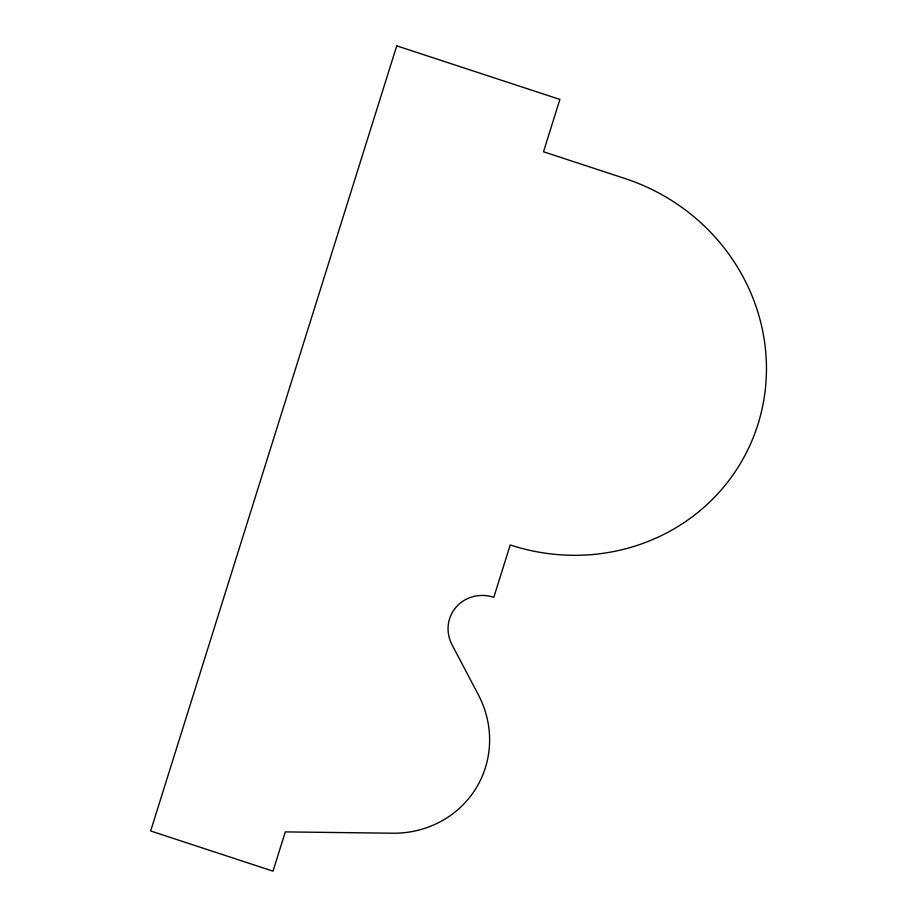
<?xml version="1.0" encoding="UTF-8"?>
<svg xmlns="http://www.w3.org/2000/svg" width="917" height="917" viewBox="0 0 917 917"><rect width="100%" height="100%" fill="white"/><g stroke="black" fill="none" stroke-linecap="round" stroke-linejoin="round"><path stroke-width="1.38" d="M396.752 45.85L150.64 830.974L273.002 871.15L285.313 831.891L392.499 833.221A100.274 95.884 26.6 0 0 478.342 694.788L452.07 644.869A35.809 34.25 26.6 0 1 456.207 607.02A35.809 34.25 26.6 0 1 493.805 597.276L510.219 544.939A200.536 191.779 26.6 0 0 757.981 424.25A200.536 191.779 26.6 0 0 625.073 178.551L543.494 151.763L559.897 99.426L396.752 45.85"/></g></svg>
